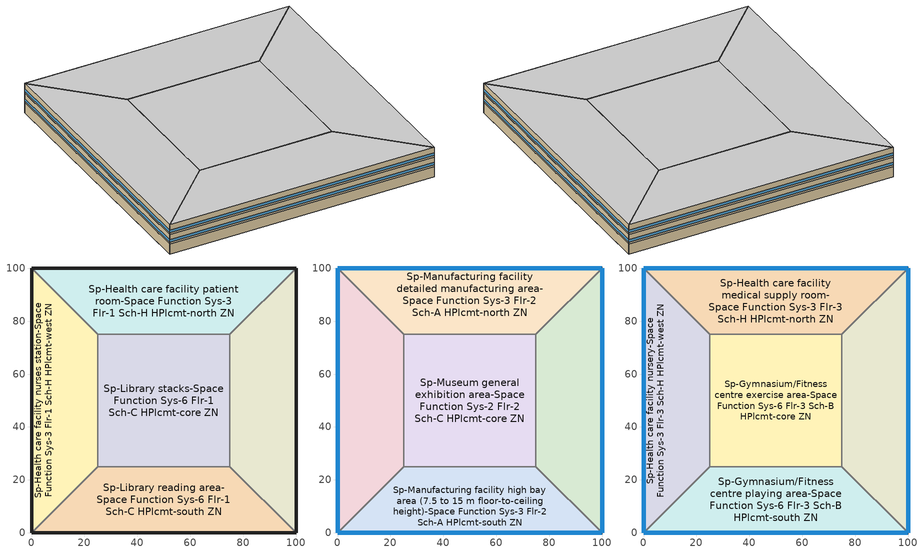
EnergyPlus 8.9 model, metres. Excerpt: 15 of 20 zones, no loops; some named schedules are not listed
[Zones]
Sp-Health care facility nurses station-Space Function Sys-3 Flr-1 Sch-H HPlcmt-west ZN
 floor ground (BTAP-Grnd-Floor-Mass:U-0.757): 0,0 0,100 25,75 25,25 z0
 wall ground (BTAP-Grnd-Wall-Mass:U-0.284): 0,100 0,0 z0:3.8
 wall to Sp-Health care facility patient room-Space Function Sys-3 Flr-1 Sch-H HPlcmt-north ZN (BTAP-Int-Wall): 25,75 0,100 z0:3.8
 wall to Sp-Library stacks-Space Function Sys-6 Flr-1 Sch-C HPlcmt-core ZN (BTAP-Int-Wall): 25,25 25,75 z0:3.8
 wall to Sp-Library reading area-Space Function Sys-6 Flr-1 Sch-C HPlcmt-south ZN (BTAP-Int-Wall): 0,0 25,25 z0:3.8
Sp-Health care facility patient room-Space Function Sys-3 Flr-1 Sch-H HPlcmt-north ZN
 floor ground (BTAP-Grnd-Floor-Mass:U-0.757): 0,100 100,100 75,75 25,75 z0
 wall to Sp-Library stacks-Space Function Sys-6 Flr-1 Sch-C HPlcmt-core ZN (BTAP-Int-Wall): 25,75 75,75 z0:3.8
 wall ground (BTAP-Grnd-Wall-Mass:U-0.284): 100,100 0,100 z0:3.8
 wall to Sp-Health care facility physical therapy room-Space Function Sys-3 Flr-1 Sch-C HPlcmt-east ZN (BTAP-Int-Wall): 75,75 100,100 z0:3.8
Sp-Health care facility physical therapy room-Space Function Sys-3 Flr-1 Sch-C HPlcmt-east ZN
 floor ground (BTAP-Grnd-Floor-Mass:U-0.757): 100,100 100,0 75,25 75,75 z0
 wall ground (BTAP-Grnd-Wall-Mass:U-0.284): 100,0 100,100 z0:3.8
 wall to Sp-Library reading area-Space Function Sys-6 Flr-1 Sch-C HPlcmt-south ZN (BTAP-Int-Wall): 75,25 100,0 z0:3.8
 wall to Sp-Library stacks-Space Function Sys-6 Flr-1 Sch-C HPlcmt-core ZN (BTAP-Int-Wall): 75,75 75,25 z0:3.8
Sp-Library reading area-Space Function Sys-6 Flr-1 Sch-C HPlcmt-south ZN
 floor ground (BTAP-Grnd-Floor-Mass:U-0.757): 100,0 0,0 25,25 75,25 z0
 wall ground (BTAP-Grnd-Wall-Mass:U-0.284): 0,0 100,0 z0:3.8
 wall to Sp-Library stacks-Space Function Sys-6 Flr-1 Sch-C HPlcmt-core ZN (BTAP-Int-Wall): 75,25 25,25 z0:3.8
Sp-Library stacks-Space Function Sys-6 Flr-1 Sch-C HPlcmt-core ZN
 floor ground (BTAP-Grnd-Floor-Mass:U-0.757): 25,25 25,75 75,75 75,25 z0
Sp-Manufacturing facility detailed manufacturing area-Space Function Sys-3 Flr-2 Sch-A HPlcmt-north ZN
 floor to Sp-Health care facility patient room-Space Function Sys-3 Flr-1 Sch-H HPlcmt-north ZN (BTAP-Int-Floor): 0,100 100,100 75,75 25,75 z3.8
 wall outside (BTAP-Ext-Wall-Mass:U-0.21): 100,100 0,100 z3.8:7.6
 wall to Sp-Manufacturing facility equipment room-Space Function Sys-3 Flr-2 Sch-A HPlcmt-east ZN (BTAP-Int-Wall): 75,75 100,100 z3.8:7.6
 wall to Sp-Museum general exhibition area-Space Function Sys-2 Flr-2 Sch-C HPlcmt-core ZN (BTAP-Int-Wall): 25,75 75,75 z3.8:7.6
 wall to Sp-Manufacturing facility low bay area (< 7.5 m floor-to-ceiling height)-Space Function Sys-3 Flr-2 Sch-A HPlcmt-west ZN (BTAP-Int-Wall): 0,100 25,75 z3.8:7.6
 window (BTAP-Ext-FixedWindow:U=0.190 SHGC=0.600): 99.97,100 0.03,100 z4.56:5.51
Sp-Manufacturing facility equipment room-Space Function Sys-3 Flr-2 Sch-A HPlcmt-east ZN
 floor to Sp-Health care facility physical therapy room-Space Function Sys-3 Flr-1 Sch-C HPlcmt-east ZN (BTAP-Int-Floor): 100,100 100,0 75,25 75,75 z3.8
 wall outside (BTAP-Ext-Wall-Mass:U-0.21): 100,0 100,100 z3.8:7.6
 wall to Sp-Manufacturing facility high bay area (7.5 to 15 m floor-to-ceiling height)-Space Function Sys-3 Flr-2 Sch-A HPlcmt-south ZN (BTAP-Int-Wall): 75,25 100,0 z3.8:7.6
 wall to Sp-Museum general exhibition area-Space Function Sys-2 Flr-2 Sch-C HPlcmt-core ZN (BTAP-Int-Wall): 75,75 75,25 z3.8:7.6
 window (BTAP-Ext-FixedWindow:U=0.190 SHGC=0.600): 100,0.03 100,99.97 z4.56:5.51
Sp-Manufacturing facility high bay area (7.5 to 15 m floor-to-ceiling height)-Space Function Sys-3 Flr-2 Sch-A HPlcmt-south ZN
 floor to Sp-Library reading area-Space Function Sys-6 Flr-1 Sch-C HPlcmt-south ZN (BTAP-Int-Floor): 100,0 0,0 25,25 75,25 z3.8
 wall outside (BTAP-Ext-Wall-Mass:U-0.21): 0,0 100,0 z3.8:7.6
 wall to Sp-Manufacturing facility low bay area (< 7.5 m floor-to-ceiling height)-Space Function Sys-3 Flr-2 Sch-A HPlcmt-west ZN (BTAP-Int-Wall): 25,25 0,0 z3.8:7.6
 wall to Sp-Museum general exhibition area-Space Function Sys-2 Flr-2 Sch-C HPlcmt-core ZN (BTAP-Int-Wall): 75,25 25,25 z3.8:7.6
 window (BTAP-Ext-FixedWindow:U=0.190 SHGC=0.600): 0.03,0 99.97,0 z4.56:5.51
Sp-Manufacturing facility low bay area (< 7.5 m floor-to-ceiling height)-Space Function Sys-3 Flr-2 Sch-A HPlcmt-west ZN
 floor to Sp-Health care facility nurses station-Space Function Sys-3 Flr-1 Sch-H HPlcmt-west ZN (BTAP-Int-Floor): 0,0 0,100 25,75 25,25 z3.8
 wall outside (BTAP-Ext-Wall-Mass:U-0.21): 0,100 0,0 z3.8:7.6
 wall to Sp-Museum general exhibition area-Space Function Sys-2 Flr-2 Sch-C HPlcmt-core ZN (BTAP-Int-Wall): 25,25 25,75 z3.8:7.6
 window (BTAP-Ext-FixedWindow:U=0.190 SHGC=0.600): 0,99.97 0,0.03 z4.56:5.51
Sp-Museum general exhibition area-Space Function Sys-2 Flr-2 Sch-C HPlcmt-core ZN
 floor to Sp-Library stacks-Space Function Sys-6 Flr-1 Sch-C HPlcmt-core ZN (BTAP-Int-Floor): 25,25 25,75 75,75 75,25 z3.8
Sp-Gymnasium/Fitness centre exercise area-Space Function Sys-6 Flr-3 Sch-B HPlcmt-core ZN
 floor to Sp-Museum general exhibition area-Space Function Sys-2 Flr-2 Sch-C HPlcmt-core ZN (BTAP-Int-Floor): 25,25 25,75 75,75 75,25 z7.6
 wall to Sp-Health care facility nursery-Space Function Sys-3 Flr-3 Sch-H HPlcmt-west ZN (BTAP-Int-Wall): 25,75 25,25 z7.6:11.4
 wall to Sp-Health care facility medical supply room-Space Function Sys-3 Flr-3 Sch-H HPlcmt-north ZN (BTAP-Int-Wall): 75,75 25,75 z7.6:11.4
 wall to Sp-Health care facility exam/treatment room-Space Function Sys-3 Flr-3 Sch-C HPlcmt-east ZN (BTAP-Int-Wall): 75,25 75,75 z7.6:11.4
 wall to Sp-Gymnasium/Fitness centre playing area-Space Function Sys-6 Flr-3 Sch-B HPlcmt-south ZN (BTAP-Int-Wall): 25,25 75,25 z7.6:11.4
 ceiling to Sp-Health care facility imaging room-Space Function Sys-3 Flr-4 Sch-H HPlcmt-core ZN (BTAP-Int-Ceiling): 75,25 75,75 25,75 25,25 z11.4
Sp-Gymnasium/Fitness centre playing area-Space Function Sys-6 Flr-3 Sch-B HPlcmt-south ZN
 floor to Sp-Manufacturing facility high bay area (7.5 to 15 m floor-to-ceiling height)-Space Function Sys-3 Flr-2 Sch-A HPlcmt-south ZN (BTAP-Int-Floor): 100,0 0,0 25,25 75,25 z7.6
 wall outside (BTAP-Ext-Wall-Mass:U-0.21): 0,0 100,0 z7.6:11.4
 wall to Sp-Health care facility nursery-Space Function Sys-3 Flr-3 Sch-H HPlcmt-west ZN (BTAP-Int-Wall): 25,25 0,0 z7.6:11.4
 wall to Sp-Health care facility exam/treatment room-Space Function Sys-3 Flr-3 Sch-C HPlcmt-east ZN (BTAP-Int-Wall): 100,0 75,25 z7.6:11.4
 window (BTAP-Ext-FixedWindow:U=0.190 SHGC=0.600): 0.03,0 99.97,0 z8.36:9.31
 ceiling to Sp-Manufacturing facility extra high bay area (> 15 m floor-to-ceiling height)-Space Function Sys-3 Flr-4 Sch-A HPlcmt-south ZN (BTAP-Int-Ceiling): 75,25 25,25 0,0 100,0 z11.4
Sp-Health care facility exam/treatment room-Space Function Sys-3 Flr-3 Sch-C HPlcmt-east ZN
 floor to Sp-Manufacturing facility equipment room-Space Function Sys-3 Flr-2 Sch-A HPlcmt-east ZN (BTAP-Int-Floor): 100,100 100,0 75,25 75,75 z7.6
 wall outside (BTAP-Ext-Wall-Mass:U-0.21): 100,0 100,100 z7.6:11.4
 wall to Sp-Health care facility medical supply room-Space Function Sys-3 Flr-3 Sch-H HPlcmt-north ZN (BTAP-Int-Wall): 100,100 75,75 z7.6:11.4
 window (BTAP-Ext-FixedWindow:U=0.190 SHGC=0.600): 100,0.03 100,99.97 z8.36:9.31
 ceiling to Sp-Health care facility operating room-Space Function Sys-3 Flr-4 Sch-H HPlcmt-east ZN (BTAP-Int-Ceiling): 75,75 75,25 100,0 100,100 z11.4
Sp-Health care facility medical supply room-Space Function Sys-3 Flr-3 Sch-H HPlcmt-north ZN
 floor to Sp-Manufacturing facility detailed manufacturing area-Space Function Sys-3 Flr-2 Sch-A HPlcmt-north ZN (BTAP-Int-Floor): 0,100 100,100 75,75 25,75 z7.6
 wall outside (BTAP-Ext-Wall-Mass:U-0.21): 100,100 0,100 z7.6:11.4
 wall to Sp-Health care facility nursery-Space Function Sys-3 Flr-3 Sch-H HPlcmt-west ZN (BTAP-Int-Wall): 0,100 25,75 z7.6:11.4
 window (BTAP-Ext-FixedWindow:U=0.190 SHGC=0.600): 99.97,100 0.03,100 z8.36:9.31
 ceiling to Sp-Fire station sleeping quarters-Space Function Sys-3 Flr-4 Sch-G HPlcmt-north ZN (BTAP-Int-Ceiling): 25,75 75,75 100,100 0,100 z11.4
Sp-Health care facility nursery-Space Function Sys-3 Flr-3 Sch-H HPlcmt-west ZN
 floor to Sp-Manufacturing facility low bay area (< 7.5 m floor-to-ceiling height)-Space Function Sys-3 Flr-2 Sch-A HPlcmt-west ZN (BTAP-Int-Floor): 0,0 0,100 25,75 25,25 z7.6
 wall outside (BTAP-Ext-Wall-Mass:U-0.21): 0,100 0,0 z7.6:11.4
 window (BTAP-Ext-FixedWindow:U=0.190 SHGC=0.600): 0,99.97 0,0.03 z8.36:9.31
 ceiling to Sp-Health care facility recovery room-Space Function Sys-3 Flr-4 Sch-H HPlcmt-west ZN (BTAP-Int-Ceiling): 25,25 25,75 0,100 0,0 z11.4
[Building]
Building 1
[Site:Location]
Fort McMurray AP_AB_CAN: Latitude {deg}=56.653; Longitude {deg}=-111.223; Time Zone {hr}=-7; Elevation {m}=369.1
[Site:GroundTemperature:BuildingSurface]
19.527, 19.502, 19.536, 19.598, 20.002, 21.64, 22.225, 22.375, 21.449, 20.121, 19.802, 19.633
[Site:WaterMainsTemperature]
Calculation Method=Correlation; Annual Average Outdoor Air Temperature {C}=1.875; Maximum Difference In Monthly Average Outdoor Air Temperatures {deltaC}=34.4
[SizingPeriod:DesignDay] Day of Month=21; Dry-Bulb Temperature Range Modifier Type=DefaultMultipliers; Humidity Condition Type=Wetbulb; Barometric Pressure {Pa}=96969; Rain Indicator=No; Snow Indicator=No; Daylight Saving Time Indicator=No
Name | Month | Day Type | Maximum Dry-Bulb Temperature {C} | Daily Dry-Bulb Temperature Range {deltaC} | Wetbulb or DewPoint at Maximum Dry-Bulb {C} | Wind Speed {m/s} | Wind Direction {deg} | Solar Model Indicator | ASHRAE Clear Sky Optical Depth for Beam Irradiance (taub) | ASHRAE Clear Sky Optical Depth for Diffuse Irradiance (taud) | Sky Clearness
Fort McMurray AP Ann Clg .4% Condns DB=>MWB | 7 | SummerDesignDay | 28.9 | 12.4 | 17.8 | 3.7 | 250 | ASHRAETau | 0.377 | 2.403
Fort McMurray AP Ann Htg 99.6% Condns DB | 1 | WinterDesignDay | -36.2 | 0 | -36.2 | 1 | 90 | ASHRAEClearSky |  |  | 0
[Material] Thermal Absorptance=0.9
Name | Roughness | Thickness {m} | Conductivity {W/m-K} | Density {kg/m3} | Specific Heat {J/kg-K} | Solar Absorptance | Visible Absorptance
1/2IN Gypsum 1 | Smooth | 0.0127 | 0.16 | 784.9 | 830 | 0.4 | 0.4
100mm Normalweight concrete floor 1 | MediumSmooth | 0.1016 | 2.31 | 2322 | 832 | 0.7 | 0.7
1IN Stucco 1 | Smooth | 0.0253 | 0.6918 | 1858 | 837 | 0.7 | 0.92
6 in. Normalweight Concrete Floor 1; 6 in. Normalweight Concrete Floor 2 | MediumRough | 0.1524 | 2.31 | 2322 | 832 | 0.7 | 0.7
8IN CONCRETE HW RefBldg 1 | Rough | 0.2032 | 1.311 | 2240 | 836.8 | 0.7 | 0.7
G01 13mm gypsum board 1 | Smooth | 0.0127 | 0.16 | 800 | 1090 | 0.7 | 0.5
[Material:NoMass] Roughness=Smooth; Thermal Absorptance=0.9; Solar Absorptance=0.7
Name | Thermal Resistance {m2-K/W} | Visible Absorptance
Typical Carpet Pad | 0.21648 | 0.8
Typical Carpet Pad 2 | 1.25503 | 0.8
Typical Carpet Pad 3 | 3.45515 | 0.8
Typical Insulation 2 | 4.49096 | 0.7
[WindowMaterial:SimpleGlazingSystem]
SimpleGlazing:U=0.190 SHGC=0.600: U-Factor {W/m2-K}=1.9; Solar Heat Gain Coefficient=0.6; Visible Transmittance=0.21
[Construction]
BTAP-Ext-FixedWindow:U=0.190 SHGC=0.600: SimpleGlazing:U=0.190 SHGC=0.600
BTAP-Ext-Wall-Mass:U-0.21: 1IN Stucco 1, 8IN CONCRETE HW RefBldg 1, Typical Insulation 2, 1/2IN Gypsum 1
BTAP-Grnd-Floor-Mass:U-0.757: 6 in. Normalweight Concrete Floor 1, Typical Carpet Pad 2
BTAP-Grnd-Wall-Mass:U-0.284: 6 in. Normalweight Concrete Floor 2, Typical Carpet Pad 3
BTAP-Int-Ceiling: Typical Carpet Pad, 100mm Normalweight concrete floor 1
BTAP-Int-Floor: 100mm Normalweight concrete floor 1, Typical Carpet Pad
BTAP-Int-Wall: G01 13mm gypsum board 1, G01 13mm gypsum board 1
[Zone]
Sp-Gymnasium/Fitness centre exercise area-Space Function Sys-6 Flr-3 Sch-B HPlcmt-core ZN; Sp-Gymnasium/Fitness centre playing area-Space Function Sys-6 Flr-3 Sch-B HPlcmt-south ZN; Sp-Health care facility exam/treatment room-Space Function Sys-3 Flr-3 Sch-C HPlcmt-east ZN; Sp-Health care facility medical supply room-Space Function Sys-3 Flr-3 Sch-H HPlcmt-north ZN; Sp-Health care facility nursery-Space Function Sys-3 Flr-3 Sch-H HPlcmt-west ZN; Sp-Health care facility nurses station-Space Function Sys-3 Flr-1 Sch-H HPlcmt-west ZN; Sp-Health care facility patient room-Space Function Sys-3 Flr-1 Sch-H HPlcmt-north ZN; Sp-Health care facility physical therapy room-Space Function Sys-3 Flr-1 Sch-C HPlcmt-east ZN; Sp-Library reading area-Space Function Sys-6 Flr-1 Sch-C HPlcmt-south ZN; Sp-Library stacks-Space Function Sys-6 Flr-1 Sch-C HPlcmt-core ZN; Sp-Manufacturing facility detailed manufacturing area-Space Function Sys-3 Flr-2 Sch-A HPlcmt-north ZN; Sp-Manufacturing facility equipment room-Space Function Sys-3 Flr-2 Sch-A HPlcmt-east ZN; Sp-Manufacturing facility high bay area (7.5 to 15 m floor-to-ceiling height)-Space Function Sys-3 Flr-2 Sch-A HPlcmt-south ZN; Sp-Manufacturing facility low bay area (< 7.5 m floor-to-ceiling height)-Space Function Sys-3 Flr-2 Sch-A HPlcmt-west ZN; Sp-Museum general exhibition area-Space Function Sys-2 Flr-2 Sch-C HPlcmt-core ZN
[ZoneInfiltration:DesignFlowRate] Schedule=Always On Discrete; Design Flow Rate Calculation Method=Flow/ExteriorArea; Flow per Exterior Surface Area {m3/s-m2}=0.00025; Constant Term Coefficient=0; Temperature Term Coefficient=0; Velocity Term Coefficient=0.224; Velocity Squared Term Coefficient=0
Name | Zone or ZoneList
Gymnasium/Fitness centre playing area-Space Function Infiltration | Sp-Gymnasium/Fitness centre playing area-Space Function Sys-6 Flr-3 Sch-B HPlcmt-south ZN
Health care facility exam/treatment room-Space Function Infiltration | Sp-Health care facility exam/treatment room-Space Function Sys-3 Flr-3 Sch-C HPlcmt-east ZN
Health care facility medical supply room-Space Function Infiltration | Sp-Health care facility medical supply room-Space Function Sys-3 Flr-3 Sch-H HPlcmt-north ZN
Health care facility nursery-Space Function Infiltration | Sp-Health care facility nursery-Space Function Sys-3 Flr-3 Sch-H HPlcmt-west ZN
Manufacturing facility detailed manufacturing area-Space Function Infiltration | Sp-Manufacturing facility detailed manufacturing area-Space Function Sys-3 Flr-2 Sch-A HPlcmt-north ZN
Manufacturing facility equipment room-Space Function Infiltration | Sp-Manufacturing facility equipment room-Space Function Sys-3 Flr-2 Sch-A HPlcmt-east ZN
Manufacturing facility high bay area (7.5 to 15 m floor-to-ceiling height)-Space Function Infiltration | Sp-Manufacturing facility high bay area (7.5 to 15 m floor-to-ceiling height)-Space Function Sys-3 Flr-2 Sch-A HPlcmt-south ZN
Manufacturing facility low bay area (< 7.5 m floor-to-ceiling height)-Space Function Infiltration | Sp-Manufacturing facility low bay area (< 7.5 m floor-to-ceiling height)-Space Function Sys-3 Flr-2 Sch-A HPlcmt-west ZN
[AvailabilityManager:NightCycle] Applicability Schedule=Always On Discrete; Control Type=CycleOnAny; Thermostat Tolerance {deltaC}=1; Cycling Run Time Control Type=FixedRunTime; Cycling Run Time {s}=3600
Name | Fan Schedule
Availability Manager Night Cycle 1 | Sys_2_Make-up air unit Occ Sch
Availability Manager Night Cycle 2 | Sys_3_PSZ Sp-Fire station sleeping quarters-Space Function Sys-3 Flr-4 Sch-G HPlcmt-north ZN Occ Sch
Availability Manager Night Cycle 3 | Sys_3_PSZ Sp-Health care facility exam/treatment room-Space Function Sys-3 Flr-3 Sch-C HPlcmt-east ZN Occ Sch
Availability Manager Night Cycle 4 | Sys_3_PSZ Sp-Health care facility imaging room-Space Function Sys-3 Flr-4 Sch-H HPlcmt-core ZN Occ Sch
Availability Manager Night Cycle 5 | Sys_3_PSZ Sp-Health care facility medical supply room-Space Function Sys-3 Flr-3 Sch-H HPlcmt-north ZN Occ Sch
Availability Manager Night Cycle 6 | Sys_3_PSZ Sp-Health care facility nursery-Space Function Sys-3 Flr-3 Sch-H HPlcmt-west ZN Occ Sch
Availability Manager Night Cycle 7 | Sys_3_PSZ Sp-Health care facility nurses station-Space Function Sys-3 Flr-1 Sch-H HPlcmt-west ZN Occ Sch
Availability Manager Night Cycle 8 | Sys_3_PSZ Sp-Health care facility operating room-Space Function Sys-3 Flr-4 Sch-H HPlcmt-east ZN Occ Sch
Availability Manager Night Cycle 9 | Sys_3_PSZ Sp-Health care facility patient room-Space Function Sys-3 Flr-1 Sch-H HPlcmt-north ZN Occ Sch
Availability Manager Night Cycle 10 | Sys_3_PSZ Sp-Health care facility physical therapy room-Space Function Sys-3 Flr-1 Sch-C HPlcmt-east ZN Occ Sch
Availability Manager Night Cycle 11 | Sys_3_PSZ Sp-Health care facility recovery room-Space Function Sys-3 Flr-4 Sch-H HPlcmt-west ZN Occ Sch
Availability Manager Night Cycle 12 | Sys_3_PSZ Sp-Manufacturing facility detailed manufacturing area-Space Function Sys-3 Flr-2 Sch-A HPlcmt-north ZN Occ Sch
Availability Manager Night Cycle 13 | Sys_3_PSZ Sp-Manufacturing facility equipment room-Space Function Sys-3 Flr-2 Sch-A HPlcmt-east ZN Occ Sch
Availability Manager Night Cycle 14 | Sys_3_PSZ Sp-Manufacturing facility extra high bay area (> 15 m floor-to-ceiling height)-Space Function Sys-3 Flr-4 Sch-A HPlcmt-south ZN Occ Sch
Availability Manager Night Cycle 15 | Sys_3_PSZ Sp-Manufacturing facility high bay area (7.5 to 15 m floor-to-ceiling height)-Space Function Sys-3 Flr-2 Sch-A HPlcmt-south ZN Occ Sch
Availability Manager Night Cycle 16 | Sys_3_PSZ Sp-Manufacturing facility low bay area (< 7.5 m floor-to-ceiling height)-Space Function Sys-3 Flr-2 Sch-A HPlcmt-west ZN Occ Sch
Availability Manager Night Cycle 17 | Sys_6_VAV with Reheat Occ Sch
Availability Manager Night Cycle 18 | Sys_6_VAV with Reheat 1 Occ Sch
[AvailabilityManager:Scheduled] Schedule=Always On Discrete
Air Loop HVAC Outdoor Air System 1 Availability Manager; Air Loop HVAC Outdoor Air System 12 Availability Manager; Air Loop HVAC Outdoor Air System 9 Availability Manager; Air Loop HVAC Outdoor Air System 15 Availability Manager; Air Loop HVAC Outdoor Air System 10 Availability Manager; Air Loop HVAC Outdoor Air System 11 Availability Manager; Air Loop HVAC Outdoor Air System 4 Availability Manager; Air Loop HVAC Outdoor Air System 13 Availability Manager; Air Loop HVAC Outdoor Air System 3 Availability Manager; Air Loop HVAC Outdoor Air System 2 Availability Manager; Air Loop HVAC Outdoor Air System 14 Availability Manager; Air Loop HVAC Outdoor Air System 5 Availability Manager; Air Loop HVAC Outdoor Air System 6 Availability Manager; Air Loop HVAC Outdoor Air System 16 Availability Manager; Air Loop HVAC Outdoor Air System 8 Availability Manager; Air Loop HVAC Outdoor Air System 7 Availability Manager; Air Loop HVAC Outdoor Air System 17 Availability Manager; Air Loop HVAC Outdoor Air System 18 Availability Manager
[Schedule:Year]
Sys_3_PSZ Sp-Fire station sleeping quarters-Space Function Sys-3 Flr-4 Sch-G HPlcmt-north ZN Occ Sch: Sys_3_PSZ Sp-Fire station sleeping quarters-Space Function Sys-3 Flr-4 Sch-G HPlcmt-north ZN Occ Sch Week Rule - Jan1-Dec31, 1, 1, 12, 31
Sys_3_PSZ Sp-Health care facility exam/treatment room-Space Function Sys-3 Flr-3 Sch-C HPlcmt-east ZN Occ Sch: Sys_3_PSZ Sp-Health care facility exam/treatment room-Space Function Sys-3 Flr-3 Sch-C HPlcmt-east ZN Occ Sch Week Rule - Jan1-Dec31, 1, 1, 12, 31
Sys_3_PSZ Sp-Health care facility imaging room-Space Function Sys-3 Flr-4 Sch-H HPlcmt-core ZN Occ Sch: Sys_3_PSZ Sp-Health care facility imaging room-Space Function Sys-3 Flr-4 Sch-H HPlcmt-core ZN Occ Sch Week Rule - Jan1-Dec31, 1, 1, 12, 31
Sys_3_PSZ Sp-Health care facility medical supply room-Space Function Sys-3 Flr-3 Sch-H HPlcmt-north ZN Occ Sch: Sys_3_PSZ Sp-Health care facility medical supply room-Space Function Sys-3 Flr-3 Sch-H HPlcmt-north ZN Occ Sch Week Rule - Jan1-Dec31, 1, 1, 12, 31
Sys_3_PSZ Sp-Health care facility nursery-Space Function Sys-3 Flr-3 Sch-H HPlcmt-west ZN Occ Sch: Sys_3_PSZ Sp-Health care facility nursery-Space Function Sys-3 Flr-3 Sch-H HPlcmt-west ZN Occ Sch Week Rule - Jan1-Dec31, 1, 1, 12, 31
Sys_3_PSZ Sp-Health care facility nurses station-Space Function Sys-3 Flr-1 Sch-H HPlcmt-west ZN Occ Sch: Sys_3_PSZ Sp-Health care facility nurses station-Space Function Sys-3 Flr-1 Sch-H HPlcmt-west ZN Occ Sch Week Rule - Jan1-Dec31, 1, 1, 12, 31
Sys_3_PSZ Sp-Health care facility operating room-Space Function Sys-3 Flr-4 Sch-H HPlcmt-east ZN Occ Sch: Sys_3_PSZ Sp-Health care facility operating room-Space Function Sys-3 Flr-4 Sch-H HPlcmt-east ZN Occ Sch Week Rule - Jan1-Dec31, 1, 1, 12, 31
Sys_3_PSZ Sp-Health care facility patient room-Space Function Sys-3 Flr-1 Sch-H HPlcmt-north ZN Occ Sch: Sys_3_PSZ Sp-Health care facility patient room-Space Function Sys-3 Flr-1 Sch-H HPlcmt-north ZN Occ Sch Week Rule - Jan1-Dec31, 1, 1, 12, 31
Sys_3_PSZ Sp-Health care facility physical therapy room-Space Function Sys-3 Flr-1 Sch-C HPlcmt-east ZN Occ Sch: Sys_3_PSZ Sp-Health care facility physical therapy room-Space Function Sys-3 Flr-1 Sch-C HPlcmt-east ZN Occ Sch Week Rule - Jan1-Dec31, 1, 1, 12, 31
Sys_3_PSZ Sp-Health care facility recovery room-Space Function Sys-3 Flr-4 Sch-H HPlcmt-west ZN Occ Sch: Sys_3_PSZ Sp-Health care facility recovery room-Space Function Sys-3 Flr-4 Sch-H HPlcmt-west ZN Occ Sch Week Rule - Jan1-Dec31, 1, 1, 12, 31
Sys_3_PSZ Sp-Manufacturing facility detailed manufacturing area-Space Function Sys-3 Flr-2 Sch-A HPlcmt-north ZN Occ Sch: Sys_3_PSZ Sp-Manufacturing facility detailed manufacturing area-Space Function Sys-3 Flr-2 Sch-A HPlcmt-north ZN Occ Sch Week Rule - Jan1-Dec31, 1, 1, 12, 31
Sys_3_PSZ Sp-Manufacturing facility equipment room-Space Function Sys-3 Flr-2 Sch-A HPlcmt-east ZN Occ Sch: Sys_3_PSZ Sp-Manufacturing facility equipment room-Space Function Sys-3 Flr-2 Sch-A HPlcmt-east ZN Occ Sch Week Rule - Jan1-Dec31, 1, 1, 12, 31
Sys_3_PSZ Sp-Manufacturing facility extra high bay area (> 15 m floor-to-ceiling height)-Space Function Sys-3 Flr-4 Sch-A HPlcmt-south ZN Occ Sch: Sys_3_PSZ Sp-Manufacturing facility extra high bay area (> 15 m floor-to-ceiling height)-Space Function Sys-3 Flr-4 Sch-A HPlcmt-south ZN Occ Sch Week Rule - Jan1-Dec31, 1, 1, 12, 31
Sys_3_PSZ Sp-Manufacturing facility high bay area (7.5 to 15 m floor-to-ceiling height)-Space Function Sys-3 Flr-2 Sch-A HPlcmt-south ZN Occ Sch: Sys_3_PSZ Sp-Manufacturing facility high bay area (7.5 to 15 m floor-to-ceiling height)-Space Function Sys-3 Flr-2 Sch-A HPlcmt-south ZN Occ Sch Week Rule - Jan1-Dec31, 1, 1, 12, 31
Sys_3_PSZ Sp-Manufacturing facility low bay area (< 7.5 m floor-to-ceiling height)-Space Function Sys-3 Flr-2 Sch-A HPlcmt-west ZN Occ Sch: Sys_3_PSZ Sp-Manufacturing facility low bay area (< 7.5 m floor-to-ceiling height)-Space Function Sys-3 Flr-2 Sch-A HPlcmt-west ZN Occ Sch Week Rule - Jan1-Dec31, 1, 1, 12, 31
Sys_2_Make-up air unit Occ Sch: Sys_2_Make-up air unit Occ Sch Week Rule - Jan1-Dec31, 1, 1, 12, 31
[Schedule:Constant]
Always On Discrete: Hourly Value=1
